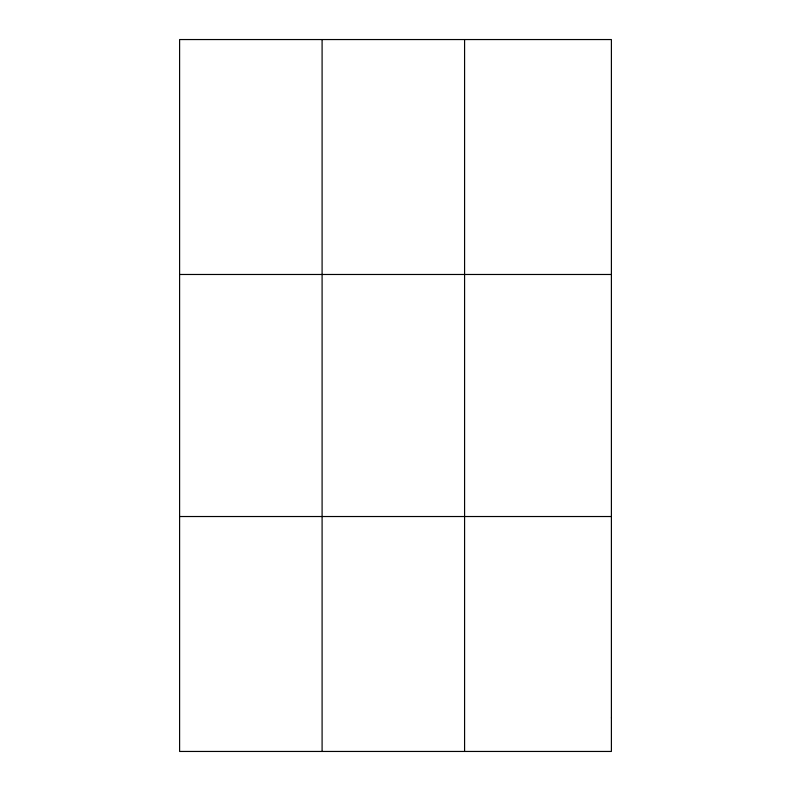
<?xml version="1.0" encoding="UTF-8"?>
<svg xmlns="http://www.w3.org/2000/svg" width="791" height="791" viewBox="0 0 791 791"><rect width="100%" height="100%" fill="white"/><g stroke="black" fill="none" stroke-linecap="round" stroke-linejoin="round"><path stroke-width="1.19" d="M322.095 751.45L322.095 39.55M464.584 751.45L464.584 39.55M179.606 274.477L611.394 274.477M179.606 516.523L611.394 516.523M611.394 717.892L611.394 751.45L179.606 751.45L179.606 39.55L611.394 39.55L611.394 717.892"/></g></svg>
